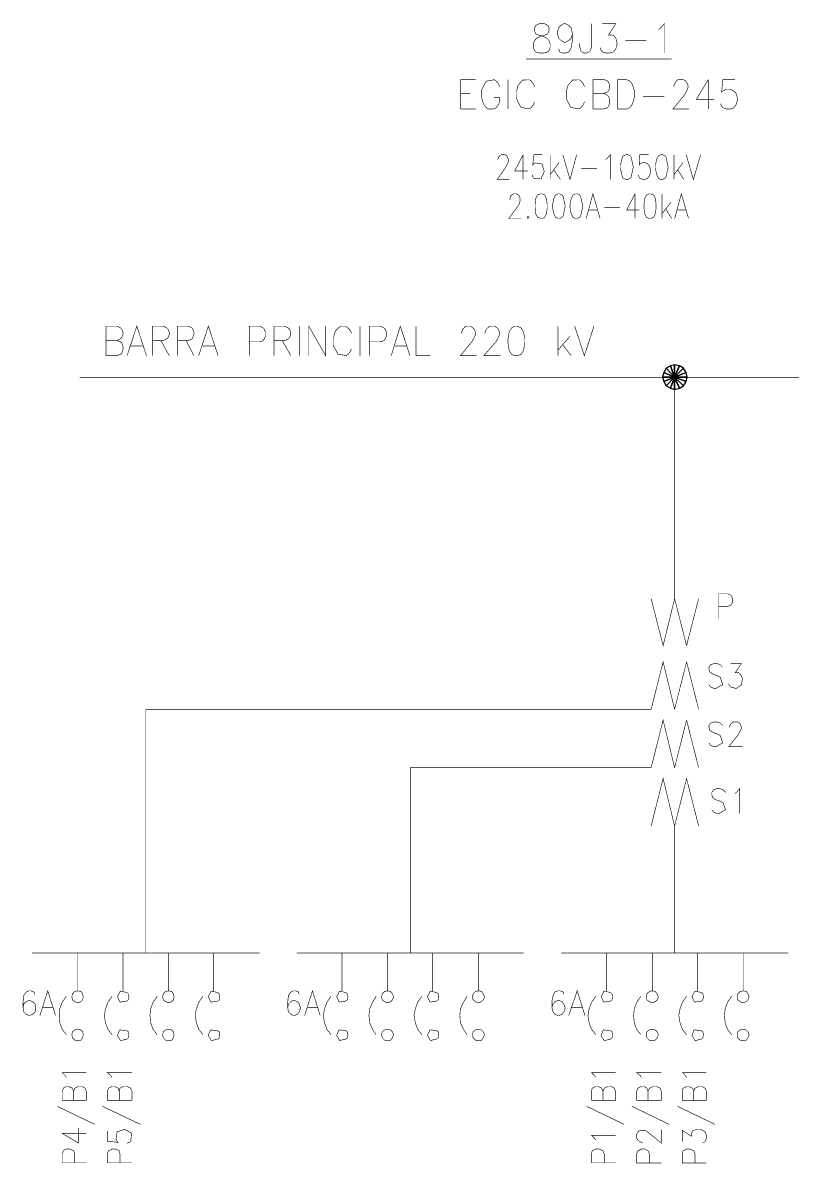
# Model space of a CAD drawing. Header units: millimetres. Extents: x -1355 to 3509, y -1443 to -567.
# Drawn here: x 2742.8 to 2800.4, y -882.7 to -797.3 of the extents above; entities that cross this region are included whole.
import ezdxf

# ---------------------------------------------------------------- set-up
doc = ezdxf.new("R2010")
doc.units = ezdxf.units.MM

msp = doc.modelspace()

# ---------------------------------------------------------------- linework, layer by layer
at = {"color": 0, "const_width": 0.045}
for points in [[(2781.488, -797.312), (2781.218, -797.448), (2781.132, -797.627), (2781.132, -797.852), (2781.218, -798.078), (2781.402, -798.166), (2781.759, -798.257), (2782.029, -798.392), (2782.213, -798.574), (2782.299, -798.8), (2782.299, -799.114), (2782.213, -799.34), (2782.121, -799.43), (2781.85, -799.518), (2781.488, -799.518), (2781.218, -799.43), (2781.132, -799.34), (2781.04, -799.114), (2781.04, -798.8), (2781.132, -798.574), (2781.31, -798.392), (2781.58, -798.257), (2781.942, -798.166), (2782.121, -798.078), (2782.213, -797.852), (2782.213, -797.627), (2782.121, -797.448), (2781.85, -797.312), (2781.488, -797.312)], [(2787.348, -803.709), (2787.348, -801.501), (2787.975, -801.501), (2788.245, -801.592), (2788.429, -801.817), (2788.515, -802.04), (2788.607, -802.357), (2788.607, -802.852), (2788.515, -803.166), (2788.429, -803.392), (2788.245, -803.618), (2787.975, -803.709), (2787.348, -803.709)], [(2787.975, -807.131), (2787.753, -807.222), (2787.661, -807.492), (2787.569, -807.897), (2787.569, -808.166), (2787.661, -808.618), (2787.753, -808.888), (2787.975, -808.978), (2788.11, -808.978), (2788.294, -808.888), (2788.369, -808.774), (2788.526, -808.055), (2788.369, -807.34), (2788.294, -807.222), (2788.11, -807.131), (2787.975, -807.131)], [(2790.591, -807.131), (2790.407, -807.222), (2790.272, -807.492), (2790.186, -807.897), (2790.186, -808.166), (2790.272, -808.618), (2790.407, -808.888), (2790.591, -808.978), (2790.726, -808.978), (2790.905, -808.888), (2790.98, -808.774), (2791.137, -808.055), (2790.98, -807.34), (2790.905, -807.222), (2790.726, -807.131), (2790.591, -807.131)], [(2781.58, -810.061), (2781.353, -810.149), (2781.218, -810.418), (2781.175, -810.87), (2781.175, -811.096), (2781.218, -811.544), (2781.353, -811.818), (2781.58, -811.905), (2781.715, -811.905), (2781.894, -811.818), (2782.029, -811.544), (2782.077, -811.096), (2782.077, -810.87), (2782.029, -810.418), (2781.894, -810.149), (2781.715, -810.061), (2781.58, -810.061)], [(2782.888, -810.061), (2782.705, -810.149), (2782.569, -810.418), (2782.483, -810.87), (2782.483, -811.096), (2782.569, -811.544), (2782.705, -811.818), (2782.888, -811.905), (2783.023, -811.905), (2783.202, -811.818), (2783.277, -811.706), (2783.429, -810.984), (2783.277, -810.263), (2783.202, -810.149), (2783.023, -810.061), (2782.888, -810.061)], [(2784.191, -810.061), (2784.013, -810.149), (2783.877, -810.418), (2783.786, -810.87), (2783.786, -811.096), (2783.877, -811.544), (2784.013, -811.818), (2784.191, -811.905), (2784.326, -811.905), (2784.51, -811.818), (2784.586, -811.706), (2784.742, -810.984), (2784.586, -810.263), (2784.51, -810.149), (2784.326, -810.061), (2784.191, -810.061)], [(2789.688, -810.061), (2789.51, -810.149), (2789.375, -810.418), (2789.326, -810.87), (2789.326, -811.096), (2789.375, -811.544), (2789.51, -811.818), (2789.688, -811.905), (2789.823, -811.905), (2790.05, -811.818), (2790.186, -811.544), (2790.229, -811.096), (2790.229, -810.87), (2790.186, -810.418), (2790.05, -810.149), (2789.823, -810.061), (2789.688, -810.061)], [(2780.634, -811.727), (2780.591, -811.818), (2780.634, -811.905), (2780.726, -811.818), (2780.634, -811.727)], [(2779.677, -819.97), (2779.407, -820.105), (2779.228, -820.419), (2779.136, -820.915), (2779.136, -821.231), (2779.228, -821.771), (2779.407, -822.087), (2779.677, -822.176), (2779.861, -822.176), (2780.131, -822.087), (2780.309, -821.771), (2780.401, -821.231), (2780.401, -820.915), (2780.309, -820.419), (2780.131, -820.105), (2779.861, -819.97), (2779.677, -819.97)], [(2747.336, -870.195), (2747.293, -869.969), (2747.158, -869.789), (2746.931, -869.743), (2746.704, -869.789), (2746.526, -869.969), (2746.482, -870.195), (2746.526, -870.42), (2746.704, -870.555), (2746.931, -870.646), (2747.158, -870.555), (2747.293, -870.42), (2747.336, -870.195)], [(2750.758, -870.195), (2750.715, -869.969), (2750.612, -869.872), (2750.115, -869.763), (2749.899, -870.171), (2750.093, -870.593), (2750.601, -870.514), (2750.715, -870.42), (2750.758, -870.195)], [(2754.136, -870.195), (2754.093, -869.969), (2753.958, -869.789), (2753.731, -869.745), (2753.509, -869.789), (2753.326, -869.969), (2753.282, -870.195), (2753.326, -870.42), (2753.509, -870.555), (2753.731, -870.646), (2753.958, -870.555), (2754.093, -870.42), (2754.136, -870.195)], [(2757.563, -870.195), (2757.515, -869.969), (2757.412, -869.872), (2756.915, -869.763), (2756.699, -870.171), (2756.893, -870.593), (2757.401, -870.514), (2757.515, -870.42), (2757.563, -870.195)], [(2767.158, -870.195), (2767.109, -869.969), (2767.007, -869.875), (2766.526, -869.769), (2766.315, -870.171), (2766.504, -870.584), (2766.996, -870.511), (2767.109, -870.42), (2767.158, -870.195)], [(2770.58, -870.195), (2770.488, -869.969), (2770.353, -869.789), (2770.131, -869.745), (2769.904, -869.789), (2769.726, -869.969), (2769.677, -870.195), (2769.726, -870.42), (2769.904, -870.555), (2770.131, -870.646), (2770.353, -870.555), (2770.488, -870.42), (2770.58, -870.195)], [(2773.958, -870.195), (2773.915, -869.969), (2773.807, -869.875), (2773.326, -869.769), (2773.109, -870.171), (2773.299, -870.584), (2773.801, -870.511), (2773.915, -870.42), (2773.958, -870.195)], [(2777.38, -870.195), (2777.293, -869.969), (2777.158, -869.789), (2776.931, -869.745), (2776.704, -869.789), (2776.526, -869.969), (2776.482, -870.195), (2776.526, -870.42), (2776.704, -870.555), (2776.931, -870.646), (2777.158, -870.555), (2777.293, -870.42), (2777.38, -870.195)], [(2786.974, -870.195), (2786.931, -869.969), (2786.828, -869.872), (2786.331, -869.763), (2786.115, -870.171), (2786.309, -870.593), (2786.812, -870.514), (2786.931, -870.42), (2786.974, -870.195)], [(2790.401, -870.195), (2790.309, -869.969), (2790.174, -869.789), (2789.947, -869.745), (2789.726, -869.789), (2789.542, -869.969), (2789.499, -870.195), (2789.542, -870.42), (2789.726, -870.555), (2789.947, -870.646), (2790.174, -870.555), (2790.309, -870.42), (2790.401, -870.195)], [(2793.78, -870.195), (2793.731, -869.969), (2793.628, -869.872), (2793.131, -869.763), (2792.915, -870.171), (2793.109, -870.593), (2793.612, -870.514), (2793.731, -870.42), (2793.78, -870.195)], [(2797.201, -870.195), (2797.109, -869.969), (2796.974, -869.789), (2796.753, -869.745), (2796.526, -869.789), (2796.347, -869.969), (2796.299, -870.195), (2796.347, -870.42), (2796.526, -870.555), (2796.753, -870.646), (2796.974, -870.555), (2797.109, -870.42), (2797.201, -870.195)], [(2747.336, -873.033), (2747.293, -872.807), (2747.158, -872.672), (2746.931, -872.629), (2746.704, -872.672), (2746.526, -872.807), (2746.482, -873.033), (2746.526, -873.259), (2746.704, -873.438), (2746.931, -873.482), (2747.158, -873.438), (2747.293, -873.259), (2747.336, -873.033)], [(2750.758, -873.033), (2750.715, -872.807), (2750.585, -872.722), (2750.061, -872.669), (2749.899, -873.083), (2750.136, -873.473), (2750.617, -873.358), (2750.715, -873.259), (2750.758, -873.033)], [(2754.136, -873.033), (2754.093, -872.807), (2753.958, -872.672), (2753.731, -872.629), (2753.509, -872.672), (2753.326, -872.807), (2753.282, -873.033), (2753.326, -873.259), (2753.509, -873.438), (2753.731, -873.482), (2753.958, -873.438), (2754.093, -873.259), (2754.136, -873.033)], [(2757.563, -873.033), (2757.515, -872.807), (2757.39, -872.722), (2756.861, -872.669), (2756.693, -873.083), (2756.931, -873.473), (2757.412, -873.358), (2757.515, -873.259), (2757.563, -873.033)], [(2767.158, -873.033), (2767.109, -872.807), (2766.99, -872.722), (2766.488, -872.664), (2766.315, -873.074), (2766.531, -873.464), (2767.012, -873.355), (2767.109, -873.259), (2767.158, -873.033)], [(2770.58, -873.033), (2770.488, -872.807), (2770.353, -872.672), (2770.131, -872.629), (2769.904, -872.672), (2769.726, -872.807), (2769.677, -873.033), (2769.726, -873.259), (2769.904, -873.438), (2770.131, -873.482), (2770.353, -873.438), (2770.488, -873.259), (2770.58, -873.033)], [(2773.958, -873.033), (2773.915, -872.807), (2773.79, -872.722), (2773.299, -872.664), (2773.115, -873.074), (2773.336, -873.464), (2773.807, -873.355), (2773.915, -873.259), (2773.958, -873.033)], [(2777.38, -873.033), (2777.293, -872.807), (2777.158, -872.672), (2776.931, -872.629), (2776.704, -872.672), (2776.526, -872.807), (2776.482, -873.033), (2776.526, -873.259), (2776.704, -873.438), (2776.931, -873.482), (2777.158, -873.438), (2777.293, -873.259), (2777.38, -873.033)], [(2786.974, -873.033), (2786.931, -872.807), (2786.801, -872.722), (2786.277, -872.669), (2786.104, -873.083), (2786.347, -873.473), (2786.828, -873.358), (2786.931, -873.259), (2786.974, -873.033)], [(2790.401, -873.033), (2790.309, -872.807), (2790.174, -872.672), (2789.947, -872.629), (2789.726, -872.672), (2789.542, -872.807), (2789.499, -873.033), (2789.542, -873.259), (2789.726, -873.438), (2789.947, -873.482), (2790.174, -873.438), (2790.309, -873.259), (2790.401, -873.033)], [(2793.78, -873.033), (2793.731, -872.807), (2793.607, -872.722), (2793.077, -872.669), (2792.915, -873.083), (2793.153, -873.473), (2793.628, -873.358), (2793.731, -873.259), (2793.78, -873.033)], [(2797.201, -873.033), (2797.109, -872.807), (2796.974, -872.672), (2796.753, -872.629), (2796.526, -872.672), (2796.347, -872.807), (2796.299, -873.033), (2796.347, -873.259), (2796.526, -873.438), (2796.753, -873.482), (2796.974, -873.438), (2797.109, -873.259), (2797.201, -873.033)]]:
    msp.add_lwpolyline(points, close=True, dxfattribs=at)
for points in [[(2783.969, -798.078), (2783.877, -798.392), (2783.699, -798.574), (2783.429, -798.709), (2783.337, -798.709), (2783.11, -798.574), (2782.932, -798.392), (2782.84, -798.078), (2782.84, -797.943), (2782.932, -797.627), (2783.11, -797.448), (2783.337, -797.312), (2783.429, -797.312), (2783.699, -797.448), (2783.877, -797.627), (2783.969, -798.078), (2783.969, -798.574), (2783.877, -799.114), (2783.699, -799.43), (2783.429, -799.518), (2783.245, -799.518), (2783.023, -799.43), (2782.932, -799.204)], [(2785.407, -797.312), (2785.407, -799.023), (2785.321, -799.34), (2785.229, -799.43), (2785.05, -799.518), (2784.867, -799.518), (2784.688, -799.43), (2784.596, -799.34), (2784.51, -799.023), (2784.51, -798.8)], [(2786.218, -797.312), (2787.213, -797.312), (2786.672, -798.166), (2786.942, -798.166), (2787.121, -798.257), (2787.213, -798.392), (2787.299, -798.709), (2787.299, -798.888), (2787.213, -799.204), (2787.029, -799.43), (2786.759, -799.518), (2786.488, -799.518), (2786.218, -799.43), (2786.132, -799.34), (2786.04, -799.114)], [(2790.407, -797.762), (2790.591, -797.627), (2790.861, -797.312), (2790.861, -799.518)], [(2787.932, -798.574), (2789.51, -798.574)], [(2780.499, -799.969), (2791.402, -799.969)], [(2775.591, -803.709), (2775.591, -801.501), (2776.715, -801.501)], [(2778.515, -802.04), (2778.429, -801.817), (2778.245, -801.592), (2778.11, -801.515), (2777.505, -801.624), (2777.196, -802.216), (2777.164, -802.357), (2777.164, -802.852), (2777.256, -803.166), (2777.348, -803.392), (2777.526, -803.618), (2777.705, -803.709), (2778.067, -803.709), (2778.245, -803.618), (2778.429, -803.392), (2778.515, -803.166), (2778.515, -802.852), (2778.067, -802.852)], [(2779.148, -801.501), (2779.148, -803.709)], [(2781.132, -802.04), (2781.04, -801.817), (2780.861, -801.592), (2780.748, -801.521), (2780.245, -801.53), (2779.899, -801.923), (2779.867, -802.04), (2779.78, -802.357), (2779.78, -802.852), (2779.807, -802.994), (2780.115, -803.589), (2780.726, -803.697), (2780.861, -803.618), (2781.04, -803.392), (2781.132, -803.166)], [(2784.867, -802.04), (2784.78, -801.817), (2784.596, -801.592), (2784.483, -801.521), (2783.98, -801.53), (2783.64, -801.923), (2783.607, -802.04), (2783.515, -802.357), (2783.515, -802.852), (2783.537, -802.994), (2783.845, -803.589), (2784.461, -803.697), (2784.596, -803.618), (2784.78, -803.392), (2784.867, -803.166)], [(2785.499, -803.709), (2785.499, -801.501), (2786.31, -801.501), (2786.58, -801.592), (2786.672, -801.726), (2786.759, -801.905), (2786.759, -802.131), (2786.672, -802.357), (2786.58, -802.448), (2786.31, -802.536), (2785.499, -802.536)], [(2791.58, -802.04), (2791.58, -801.905), (2791.672, -801.726), (2791.759, -801.592), (2791.894, -801.501), (2792.256, -801.501), (2792.434, -801.592), (2792.526, -801.726), (2792.618, -801.905), (2792.618, -802.131), (2792.526, -802.357), (2792.348, -802.671), (2791.488, -803.709), (2792.705, -803.709)], [(2794.148, -801.501), (2793.245, -802.988), (2794.596, -802.988)], [(2794.148, -801.501), (2794.148, -803.709)], [(2796.132, -801.501), (2795.229, -801.501), (2795.137, -802.448), (2795.229, -802.357), (2795.499, -802.222), (2795.769, -802.222), (2796.04, -802.357), (2796.218, -802.536), (2796.31, -802.852), (2796.31, -803.078), (2796.218, -803.392), (2796.04, -803.618), (2795.769, -803.709), (2795.499, -803.709), (2795.229, -803.618), (2795.137, -803.483), (2795.05, -803.304)], [(2775.591, -802.536), (2776.31, -802.536)], [(2786.31, -802.536), (2786.58, -802.671), (2786.672, -802.762), (2786.759, -802.988), (2786.759, -803.304), (2786.672, -803.483), (2786.58, -803.618), (2786.31, -803.709), (2785.499, -803.709)], [(2789.24, -802.762), (2790.861, -802.762)], [(2775.591, -803.709), (2776.715, -803.709)], [(2778.38, -807.536), (2778.38, -807.492), (2778.429, -807.313), (2778.515, -807.222), (2778.65, -807.131), (2778.921, -807.131), (2779.056, -807.222), (2779.105, -807.313), (2779.191, -807.492), (2779.191, -807.627), (2778.969, -808.078), (2778.337, -808.978), (2779.24, -808.978)], [(2780.272, -807.131), (2779.645, -808.349), (2780.634, -808.349)], [(2780.272, -807.131), (2780.272, -808.978)], [(2781.715, -807.131), (2781.083, -807.131), (2780.996, -807.897), (2781.083, -807.809), (2781.196, -807.747), (2781.694, -807.826), (2781.856, -808.41), (2781.613, -808.941), (2781.099, -808.891), (2780.996, -808.797), (2780.948, -808.618)], [(2782.299, -807.131), (2782.299, -808.978)], [(2782.975, -807.718), (2782.299, -808.618)], [(2783.245, -807.131), (2783.786, -808.978), (2784.283, -807.131)], [(2786.445, -807.492), (2786.58, -807.401), (2786.807, -807.131), (2786.807, -808.978)], [(2789.688, -807.131), (2789.013, -807.131), (2788.969, -807.897), (2789.013, -807.809), (2789.24, -807.718), (2789.418, -807.718), (2789.596, -807.809), (2789.732, -807.988), (2789.823, -808.258), (2789.823, -808.44), (2789.732, -808.709), (2789.596, -808.888), (2789.418, -808.978), (2789.24, -808.978), (2789.013, -808.888), (2788.877, -808.618)], [(2791.58, -807.131), (2791.58, -808.978)], [(2792.256, -807.718), (2791.58, -808.618)], [(2792.483, -807.131), (2793.023, -808.978), (2793.564, -807.131)], [(2782.569, -808.258), (2783.067, -808.978)], [(2784.645, -808.166), (2785.813, -808.166)], [(2791.85, -808.258), (2792.299, -808.978)], [(2779.283, -810.51), (2779.283, -810.418), (2779.326, -810.24), (2779.418, -810.149), (2779.553, -810.061), (2779.78, -810.061), (2779.915, -810.149), (2780.002, -810.24), (2780.05, -810.418), (2780.05, -810.601), (2780.002, -810.78), (2779.867, -811.005), (2779.191, -811.905), (2780.137, -811.905)], [(2785.002, -811.905), (2785.499, -810.061), (2786.04, -811.905)], [(2788.65, -810.061), (2788.023, -811.275), (2788.969, -811.275)], [(2788.65, -810.061), (2788.65, -811.905)], [(2790.677, -810.061), (2790.677, -811.905)], [(2791.623, -811.905), (2792.121, -810.061), (2792.661, -811.905)], [(2785.186, -811.275), (2785.813, -811.275)], [(2786.353, -811.096), (2787.526, -811.096)], [(2791.353, -810.691), (2790.677, -811.544)], [(2790.948, -811.187), (2791.402, -811.905)], [(2791.807, -811.275), (2792.483, -811.275)], [(2749.05, -822.176), (2749.05, -819.97), (2749.861, -819.97), (2750.131, -820.105), (2750.217, -820.196), (2750.309, -820.419), (2750.309, -820.601), (2750.217, -820.827), (2750.131, -820.915), (2749.861, -821.05), (2749.05, -821.05)], [(2750.623, -822.176), (2751.347, -819.97), (2752.066, -822.176)], [(2752.515, -822.176), (2752.515, -819.97), (2753.326, -819.97), (2753.596, -820.105), (2753.688, -820.196), (2753.78, -820.419), (2753.78, -820.601), (2753.688, -820.827), (2753.596, -820.915), (2753.326, -821.05), (2752.515, -821.05)], [(2754.407, -822.176), (2754.407, -819.97), (2755.217, -819.97), (2755.488, -820.105), (2755.536, -820.196), (2755.623, -820.419), (2755.623, -820.601), (2755.536, -820.827), (2755.488, -820.915), (2755.217, -821.05), (2754.407, -821.05)], [(2755.985, -822.176), (2756.704, -819.97), (2757.428, -822.176)], [(2759.769, -822.176), (2759.769, -819.97), (2760.58, -819.97), (2760.807, -820.105), (2760.893, -820.196), (2760.985, -820.419), (2760.985, -820.736), (2760.893, -820.915), (2760.807, -821.05), (2760.58, -821.141), (2759.769, -821.141)], [(2761.617, -822.176), (2761.617, -819.97), (2762.428, -819.97), (2762.699, -820.105), (2762.785, -820.196), (2762.877, -820.419), (2762.877, -820.601), (2762.785, -820.827), (2762.699, -820.915), (2762.428, -821.05), (2761.617, -821.05)], [(2763.509, -819.97), (2763.509, -822.176)], [(2764.228, -822.176), (2764.228, -819.97), (2765.488, -822.176), (2765.488, -819.97)], [(2767.428, -820.51), (2767.336, -820.284), (2767.158, -820.105), (2766.974, -819.97), (2766.617, -819.97), (2766.434, -820.105), (2766.255, -820.284), (2766.163, -820.51), (2766.077, -820.827), (2766.077, -821.366), (2766.099, -821.501), (2766.423, -822.07), (2767.028, -822.17), (2767.158, -822.087), (2767.336, -821.862), (2767.428, -821.68)], [(2768.055, -819.97), (2768.055, -822.176)], [(2768.78, -822.176), (2768.78, -819.97), (2769.59, -819.97), (2769.861, -820.105), (2769.947, -820.196), (2770.039, -820.419), (2770.039, -820.736), (2769.947, -820.915), (2769.861, -821.05), (2769.59, -821.141), (2768.78, -821.141)], [(2770.401, -822.176), (2771.077, -819.97), (2771.796, -822.176)], [(2772.244, -819.97), (2772.244, -822.176), (2773.326, -822.176)], [(2775.672, -820.51), (2775.672, -820.419), (2775.758, -820.196), (2775.85, -820.105), (2775.985, -819.97), (2776.347, -819.97), (2776.526, -820.105), (2776.617, -820.196), (2776.704, -820.419), (2776.704, -820.601), (2776.617, -820.827), (2776.434, -821.141), (2775.58, -822.176), (2776.796, -822.176)], [(2777.428, -820.51), (2777.428, -820.419), (2777.515, -820.196), (2777.607, -820.105), (2777.785, -819.97), (2778.147, -819.97), (2778.326, -820.105), (2778.417, -820.196), (2778.509, -820.419), (2778.509, -820.601), (2778.417, -820.827), (2778.239, -821.141), (2777.336, -822.176), (2778.596, -822.176)], [(2782.877, -819.97), (2782.877, -822.176)], [(2784.136, -819.97), (2784.861, -822.176), (2785.58, -819.97)], [(2749.861, -821.05), (2750.131, -821.141), (2750.217, -821.231), (2750.309, -821.457), (2750.309, -821.771), (2750.217, -821.996), (2750.131, -822.087), (2749.861, -822.176), (2749.05, -822.176)], [(2750.893, -821.457), (2751.796, -821.457)], [(2753.147, -821.05), (2753.78, -822.176)], [(2755.039, -821.05), (2755.623, -822.176)], [(2756.255, -821.457), (2757.158, -821.457)], [(2762.244, -821.05), (2762.877, -822.176)], [(2770.672, -821.457), (2771.526, -821.457)], [(2783.78, -820.736), (2782.877, -821.771)], [(2783.239, -821.366), (2783.866, -822.176)], [(3427.426, -823.797), (2747.066, -823.797)], [(2791.617, -823.797), (2791.617, -840.376)], [(2794.904, -841.862), (2794.904, -840.015), (2795.58, -840.015), (2795.807, -840.105), (2795.893, -840.194), (2795.942, -840.376), (2795.942, -840.645), (2795.893, -840.78), (2795.807, -840.871), (2795.58, -840.959), (2794.904, -840.959)], [(2791.617, -840.376), (2790.758, -843.888), (2789.861, -840.376)], [(2792.515, -843.888), (2791.617, -840.376)], [(2793.417, -840.376), (2792.515, -843.888)], [(2789.861, -848.663), (2790.758, -845.106), (2791.617, -848.663)], [(2791.617, -848.663), (2792.515, -845.106), (2793.417, -848.663)], [(2795.217, -845.511), (2795.039, -845.328), (2794.812, -845.241), (2794.542, -845.241), (2794.32, -845.328), (2794.185, -845.511), (2794.185, -845.645), (2794.228, -845.824), (2794.32, -845.915), (2794.455, -846.006), (2794.904, -846.185), (2795.034, -846.262), (2795.217, -846.807), (2794.699, -847.106), (2794.542, -847.085), (2794.32, -846.997), (2794.185, -846.816)], [(2795.807, -845.241), (2796.617, -845.241), (2796.163, -845.915), (2796.39, -845.915), (2796.493, -845.971), (2796.704, -846.337), (2796.617, -846.822), (2796.239, -847.103), (2795.812, -846.994), (2795.715, -846.907), (2795.672, -846.728)], [(2752.023, -866.907), (2752.023, -848.663), (2789.861, -848.663)], [(2789.861, -853.032), (2790.758, -849.472), (2791.617, -853.032)], [(2792.515, -849.472), (2791.617, -853.032)], [(2793.417, -853.032), (2792.515, -849.472)], [(2795.217, -849.88), (2795.039, -849.698), (2794.812, -849.61), (2794.542, -849.61), (2794.32, -849.698), (2794.185, -849.88), (2794.185, -850.015), (2794.228, -850.194), (2794.32, -850.285), (2794.455, -850.376), (2794.904, -850.554), (2795.034, -850.631), (2795.217, -851.176), (2794.699, -851.475), (2794.542, -851.455), (2794.32, -851.367), (2794.185, -851.185)], [(2795.715, -850.015), (2795.715, -849.968), (2795.807, -849.789), (2795.893, -849.698), (2796.028, -849.61), (2796.347, -849.61), (2796.482, -849.698), (2796.617, -849.968), (2796.617, -850.106), (2796.39, -850.554), (2795.672, -851.455), (2796.704, -851.455)], [(2771.839, -866.907), (2771.839, -853.032), (2789.861, -853.032)], [(2791.617, -857.402), (2790.758, -853.842), (2789.861, -857.402)], [(2792.515, -853.842), (2791.617, -857.402)], [(2793.417, -857.402), (2792.515, -853.842)], [(2795.444, -854.88), (2795.266, -854.698), (2795.039, -854.61), (2794.769, -854.61), (2794.542, -854.698), (2794.407, -854.88), (2794.407, -855.059), (2794.455, -855.241), (2794.542, -855.329), (2794.677, -855.42), (2795.131, -855.598), (2795.25, -855.672), (2795.439, -856.194), (2794.926, -856.475), (2794.769, -856.455), (2794.542, -856.367), (2794.407, -856.185)], [(2796.12, -854.968), (2796.255, -854.88), (2796.482, -854.61), (2796.482, -856.455)], [(2791.617, -857.402), (2791.617, -866.907)], [(2760.536, -866.907), (2743.509, -866.907)], [(2746.931, -869.743), (2746.931, -866.907)], [(2750.309, -869.743), (2750.309, -866.907)], [(2753.731, -869.745), (2753.731, -866.907)], [(2757.109, -869.745), (2757.109, -866.907)], [(2780.309, -866.907), (2763.326, -866.907)], [(2766.704, -869.745), (2766.704, -866.907)], [(2770.131, -869.745), (2770.131, -866.907)], [(2773.509, -869.745), (2773.509, -866.907)], [(2776.931, -869.745), (2776.931, -866.907)], [(2800.131, -866.907), (2783.147, -866.907)], [(2786.526, -869.745), (2786.526, -866.907)], [(2789.947, -869.745), (2789.947, -866.907)], [(2793.326, -869.745), (2793.326, -866.907)], [(2796.753, -869.745), (2796.753, -866.907)], [(2743.731, -870.015), (2743.644, -869.834), (2743.417, -869.745), (2743.282, -869.745), (2743.055, -869.834), (2742.877, -870.103), (2742.834, -870.555), (2742.834, -871.007), (2742.877, -871.321), (2743.055, -871.502), (2743.282, -871.59), (2743.326, -871.59), (2743.553, -871.502), (2743.731, -871.321), (2743.78, -871.095), (2743.78, -871.007), (2743.731, -870.734), (2743.553, -870.555), (2743.326, -870.464), (2743.282, -870.464), (2743.055, -870.555), (2742.877, -870.734), (2742.834, -871.007)], [(2744.093, -871.59), (2744.677, -869.745), (2745.266, -871.59)], [(2746.077, -870.15), (2745.758, -870.6), (2745.58, -871.095), (2745.536, -871.59), (2745.58, -872.133), (2745.758, -872.629), (2746.077, -873.033)], [(2749.499, -870.15), (2749.185, -870.6), (2749.001, -871.095), (2748.915, -871.59), (2749.001, -872.133), (2749.185, -872.629), (2749.499, -873.033)], [(2752.877, -870.15), (2752.563, -870.6), (2752.38, -871.095), (2752.336, -871.59), (2752.38, -872.133), (2752.563, -872.629), (2752.877, -873.033)], [(2756.299, -870.15), (2755.985, -870.6), (2755.807, -871.095), (2755.715, -871.59), (2755.807, -872.133), (2755.985, -872.629), (2756.299, -873.033)], [(2763.509, -870.015), (2763.461, -869.834), (2763.239, -869.745), (2763.055, -869.745), (2762.877, -869.834), (2762.699, -870.103), (2762.65, -870.555), (2762.65, -871.007), (2762.699, -871.321), (2762.877, -871.502), (2763.055, -871.59), (2763.147, -871.59), (2763.374, -871.502), (2763.509, -871.321), (2763.596, -871.095), (2763.596, -871.007), (2763.509, -870.734), (2763.374, -870.555), (2763.147, -870.464), (2763.055, -870.464), (2762.877, -870.555), (2762.699, -870.734), (2762.65, -871.007)], [(2763.915, -871.59), (2764.499, -869.745), (2765.082, -871.59)], [(2765.893, -870.15), (2765.58, -870.6), (2765.401, -871.095), (2765.309, -871.59), (2765.401, -872.133), (2765.58, -872.629), (2765.893, -873.033)], [(2769.272, -870.15), (2769.001, -870.6), (2768.78, -871.095), (2768.731, -871.59), (2768.78, -872.133), (2769.001, -872.629), (2769.272, -873.033)], [(2772.699, -870.15), (2772.38, -870.6), (2772.201, -871.095), (2772.109, -871.59), (2772.201, -872.133), (2772.38, -872.629), (2772.699, -873.033)], [(2776.077, -870.15), (2775.807, -870.6), (2775.58, -871.095), (2775.536, -871.59), (2775.58, -872.133), (2775.807, -872.629), (2776.077, -873.033)], [(2783.326, -870.015), (2783.282, -869.834), (2783.055, -869.745), (2782.877, -869.745), (2782.65, -869.834), (2782.515, -870.103), (2782.428, -870.555), (2782.428, -871.007), (2782.515, -871.321), (2782.65, -871.502), (2782.877, -871.59), (2782.969, -871.59), (2783.19, -871.502), (2783.326, -871.321), (2783.417, -871.095), (2783.417, -871.007), (2783.326, -870.734), (2783.19, -870.555), (2782.969, -870.464), (2782.877, -870.464), (2782.65, -870.555), (2782.515, -870.734), (2782.428, -871.007)], [(2783.688, -871.59), (2784.32, -869.745), (2784.904, -871.59)], [(2785.715, -870.15), (2785.401, -870.6), (2785.217, -871.095), (2785.131, -871.59), (2785.217, -872.133), (2785.401, -872.629), (2785.715, -873.033)], [(2789.093, -870.15), (2788.78, -870.6), (2788.596, -871.095), (2788.553, -871.59), (2788.596, -872.133), (2788.78, -872.629), (2789.093, -873.033)], [(2792.515, -870.15), (2792.201, -870.6), (2792.023, -871.095), (2791.931, -871.59), (2792.023, -872.133), (2792.201, -872.629), (2792.515, -873.033)], [(2795.893, -870.15), (2795.58, -870.6), (2795.401, -871.095), (2795.353, -871.59), (2795.401, -872.133), (2795.58, -872.629), (2795.893, -873.033)], [(2744.32, -871.007), (2745.039, -871.007)], [(2764.136, -871.007), (2764.861, -871.007)], [(2783.915, -871.007), (2784.677, -871.007)], [(2746.077, -876.23), (2745.985, -876.095), (2745.758, -875.869), (2747.563, -875.869)], [(2749.499, -876.23), (2749.407, -876.095), (2749.136, -875.869), (2750.985, -875.869)], [(2785.715, -876.23), (2785.623, -876.095), (2785.401, -875.869), (2787.201, -875.869)], [(2789.136, -876.23), (2789.05, -876.095), (2788.78, -875.872), (2790.623, -875.872)], [(2792.515, -876.23), (2792.428, -876.095), (2792.201, -875.869), (2794.001, -875.869)], [(2747.563, -877.942), (2745.758, -877.942), (2745.758, -877.268), (2745.85, -877.042), (2745.893, -876.995), (2746.077, -876.907), (2746.255, -876.907), (2746.526, -877.042), (2746.617, -877.268), (2746.617, -877.942)], [(2746.617, -877.268), (2746.704, -877.042), (2746.796, -876.995), (2746.974, -876.907), (2747.244, -876.907), (2747.428, -876.995), (2747.472, -877.042), (2747.563, -877.268), (2747.563, -877.942)], [(2750.985, -877.942), (2749.136, -877.942), (2749.136, -877.268), (2749.228, -877.042), (2749.32, -876.995), (2749.499, -876.907), (2749.677, -876.907), (2749.861, -876.995), (2749.947, -877.042), (2750.039, -877.268), (2750.039, -877.942)], [(2750.039, -877.268), (2750.082, -877.042), (2750.174, -876.995), (2750.353, -876.907), (2750.623, -876.907), (2750.807, -876.995), (2750.893, -877.042), (2750.985, -877.268), (2750.985, -877.942)], [(2787.201, -877.942), (2785.401, -877.942), (2785.401, -877.268), (2785.444, -877.042), (2785.715, -876.907), (2785.893, -876.907), (2786.077, -876.995), (2786.163, -877.042), (2786.255, -877.268), (2786.255, -877.942)], [(2786.255, -877.268), (2786.347, -877.042), (2786.617, -876.907), (2786.888, -876.907), (2787.023, -876.995), (2787.109, -877.042), (2787.201, -877.268), (2787.201, -877.942)], [(2790.623, -877.942), (2788.78, -877.942), (2788.78, -877.268), (2788.866, -877.042), (2789.136, -876.907), (2789.32, -876.907), (2789.499, -876.998), (2789.542, -877.042), (2789.634, -877.268), (2789.634, -877.942)], [(2789.634, -877.268), (2789.726, -877.042), (2789.996, -876.907), (2790.266, -876.907), (2790.536, -877.042), (2790.623, -877.268), (2790.623, -877.942)], [(2794.001, -877.942), (2792.201, -877.942), (2792.201, -877.268), (2792.244, -877.042), (2792.515, -876.907), (2792.699, -876.907), (2792.969, -877.042), (2793.055, -877.268), (2793.055, -877.942)], [(2793.055, -877.268), (2793.147, -877.042), (2793.417, -876.907), (2793.688, -876.907), (2793.823, -876.998), (2793.915, -877.042), (2794.001, -877.268), (2794.001, -877.942)], [(2745.401, -878.394), (2748.19, -879.743)], [(2748.78, -878.394), (2751.617, -879.743)], [(2785.039, -878.394), (2787.834, -879.743)], [(2788.417, -878.394), (2791.212, -879.743)], [(2791.839, -878.394), (2794.634, -879.743)], [(2745.758, -880.421), (2746.974, -881.142), (2746.974, -880.016)], [(2745.758, -880.421), (2747.563, -880.421)], [(2749.136, -880.238), (2749.136, -881.004), (2749.947, -881.095), (2749.861, -881.004), (2749.79, -880.863), (2749.872, -880.3), (2750.444, -880.121), (2750.947, -880.409), (2750.904, -880.971), (2750.807, -881.095), (2750.623, -881.142)], [(2789.228, -881.095), (2789.136, -881.095), (2788.958, -881.007), (2788.866, -880.916), (2788.78, -880.781), (2788.78, -880.464), (2788.866, -880.33), (2788.958, -880.238), (2789.136, -880.195), (2789.32, -880.195), (2789.499, -880.238), (2790.623, -881.142), (2790.623, -880.104)], [(2792.201, -881.007), (2792.201, -880.195), (2792.877, -880.646), (2792.877, -880.421), (2792.969, -880.238), (2793.055, -880.195), (2793.326, -880.104), (2793.509, -880.104), (2793.731, -880.195), (2793.915, -880.33), (2794.001, -880.555), (2794.001, -880.781), (2793.915, -881.007), (2793.823, -881.095), (2793.688, -881.142)], [(2785.715, -880.916), (2785.623, -880.781), (2785.401, -880.555), (2787.201, -880.555)], [(2747.563, -882.625), (2745.758, -882.625), (2745.758, -881.951), (2745.85, -881.725), (2745.893, -881.681), (2746.077, -881.59), (2746.347, -881.59), (2746.617, -881.725), (2746.704, -881.951), (2746.704, -882.625)], [(2750.985, -882.625), (2749.136, -882.625), (2749.136, -881.951), (2749.228, -881.725), (2749.32, -881.681), (2749.499, -881.59), (2749.769, -881.59), (2749.947, -881.681), (2750.039, -881.725), (2750.082, -881.951), (2750.082, -882.625)], [(2787.201, -882.625), (2785.401, -882.625), (2785.401, -881.951), (2785.444, -881.725), (2785.715, -881.59), (2785.985, -881.59), (2786.255, -881.725), (2786.347, -881.951), (2786.347, -882.625)], [(2790.623, -882.629), (2788.78, -882.629), (2788.78, -881.951), (2788.866, -881.725), (2789.136, -881.59), (2789.407, -881.59), (2789.542, -881.681), (2789.634, -881.725), (2789.726, -881.951), (2789.726, -882.629)], [(2794.001, -882.629), (2792.201, -882.629), (2792.201, -881.951), (2792.244, -881.725), (2792.515, -881.59), (2792.785, -881.59), (2793.055, -881.725), (2793.147, -881.951), (2793.147, -882.629)]]:
    msp.add_lwpolyline(points, dxfattribs=at)
at = {"color": 0}
for points in [[(2790.985, -823.123), (2790.807, -823.436), (2791.617, -823.797)], [(2790.985, -823.123), (2790.807, -823.436), (2791.617, -823.797)], [(2791.299, -822.941), (2790.985, -823.123), (2791.617, -823.797)], [(2791.299, -822.941), (2790.985, -823.123), (2791.617, -823.797)], [(2791.617, -822.853), (2791.299, -822.941), (2791.617, -823.797)], [(2791.617, -822.853), (2791.299, -822.941), (2791.617, -823.797)], [(2791.974, -822.941), (2791.617, -822.853), (2791.617, -823.797)], [(2791.974, -822.941), (2791.617, -822.853), (2791.617, -823.797)], [(2792.293, -823.123), (2791.974, -822.941), (2791.617, -823.797)], [(2792.293, -823.123), (2791.974, -822.941), (2791.617, -823.797)], [(2792.472, -823.436), (2792.293, -823.123), (2791.617, -823.797)], [(2792.472, -823.436), (2792.293, -823.123), (2791.617, -823.797)], [(2790.807, -823.436), (2790.715, -823.797), (2791.617, -823.797)], [(2790.807, -823.436), (2790.715, -823.797), (2791.617, -823.797)], [(2790.715, -823.797), (2790.807, -824.114), (2791.617, -823.797)], [(2790.715, -823.797), (2790.807, -824.114), (2791.617, -823.797)], [(2790.807, -824.114), (2790.985, -824.428), (2791.617, -823.797)], [(2790.807, -824.114), (2790.985, -824.428), (2791.617, -823.797)], [(2790.985, -824.428), (2791.299, -824.61), (2791.617, -823.797)], [(2790.985, -824.428), (2791.299, -824.61), (2791.617, -823.797)], [(2791.299, -824.61), (2791.617, -824.701), (2791.617, -823.797)], [(2791.299, -824.61), (2791.617, -824.701), (2791.617, -823.797)], [(2792.563, -823.797), (2792.472, -823.436), (2791.617, -823.797)], [(2792.563, -823.797), (2792.472, -823.436), (2791.617, -823.797)], [(2791.617, -824.701), (2791.974, -824.61), (2791.617, -823.797)], [(2791.974, -824.61), (2792.293, -824.428), (2791.617, -823.797)], [(2792.293, -824.428), (2792.472, -824.114), (2791.617, -823.797)], [(2792.472, -824.114), (2792.563, -823.797), (2791.617, -823.797)], [(2791.617, -824.701), (2791.974, -824.61), (2791.617, -823.797)], [(2791.974, -824.61), (2792.293, -824.428), (2791.617, -823.797)], [(2792.293, -824.428), (2792.472, -824.114), (2791.617, -823.797)], [(2792.472, -824.114), (2792.563, -823.797), (2791.617, -823.797)]]:
    msp.add_lwpolyline(points, close=True, dxfattribs=at)

doc.saveas('drawing.dxf')
